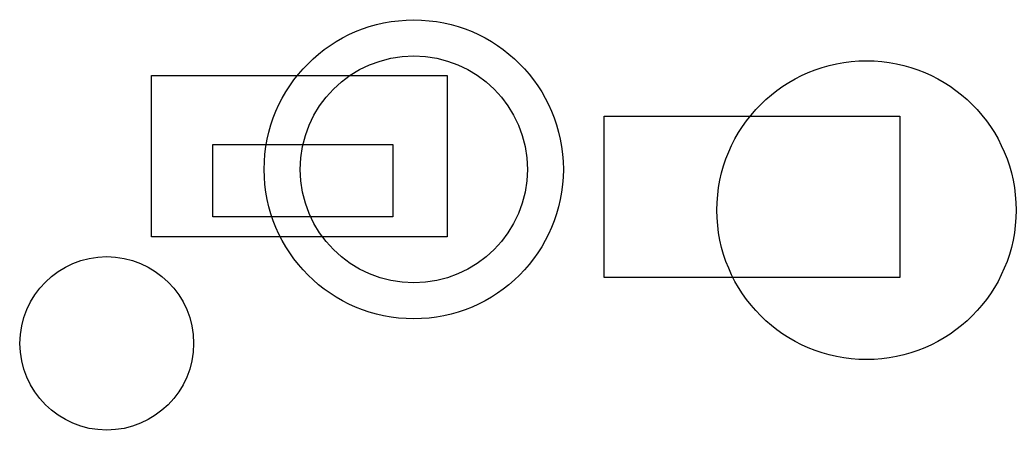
# Model space of a CAD drawing. Header units: millimetres. Extents: x 751 to 5520, y 488 to 2453.
import ezdxf

# ---------------------------------------------------------------- set-up
doc = ezdxf.new("R2010")
doc.units = ezdxf.units.MM

# ---------------------------------------------------------------- blocks, each defined once
blk = doc.blocks.new('rename')
for points in [[(0, 772.5), (1415.2, 772.5), (1415.2, 0), (0, 0)], [(293.6, 441.7), (1154.7, 441.7), (1154.7, 95.6), (293.6, 95.6)]]:
    blk.add_lwpolyline(points, close=True)
for radius in [716.2, 543.7]:
    blk.add_circle((1255.6, 322.9), radius)
blk = doc.blocks.new('a')
blk.add_lwpolyline([(0, 772.5), (1415.2, 772.5), (1415.2, 0), (0, 0)], close=True)
blk.add_circle((1255.6, 322.9), 716.2)

msp = doc.modelspace()

# ---------------------------------------------------------------- linework, layer by layer
msp.add_circle((1166.5, 903.3), 415.8)

# ---------------------------------------------------------------- block references
for name, p in [('rename', (1381, 1414.3)), ('a', (3548.6, 1218.8))]:
    msp.add_blockref(name, p)

doc.saveas('drawing.dxf')
